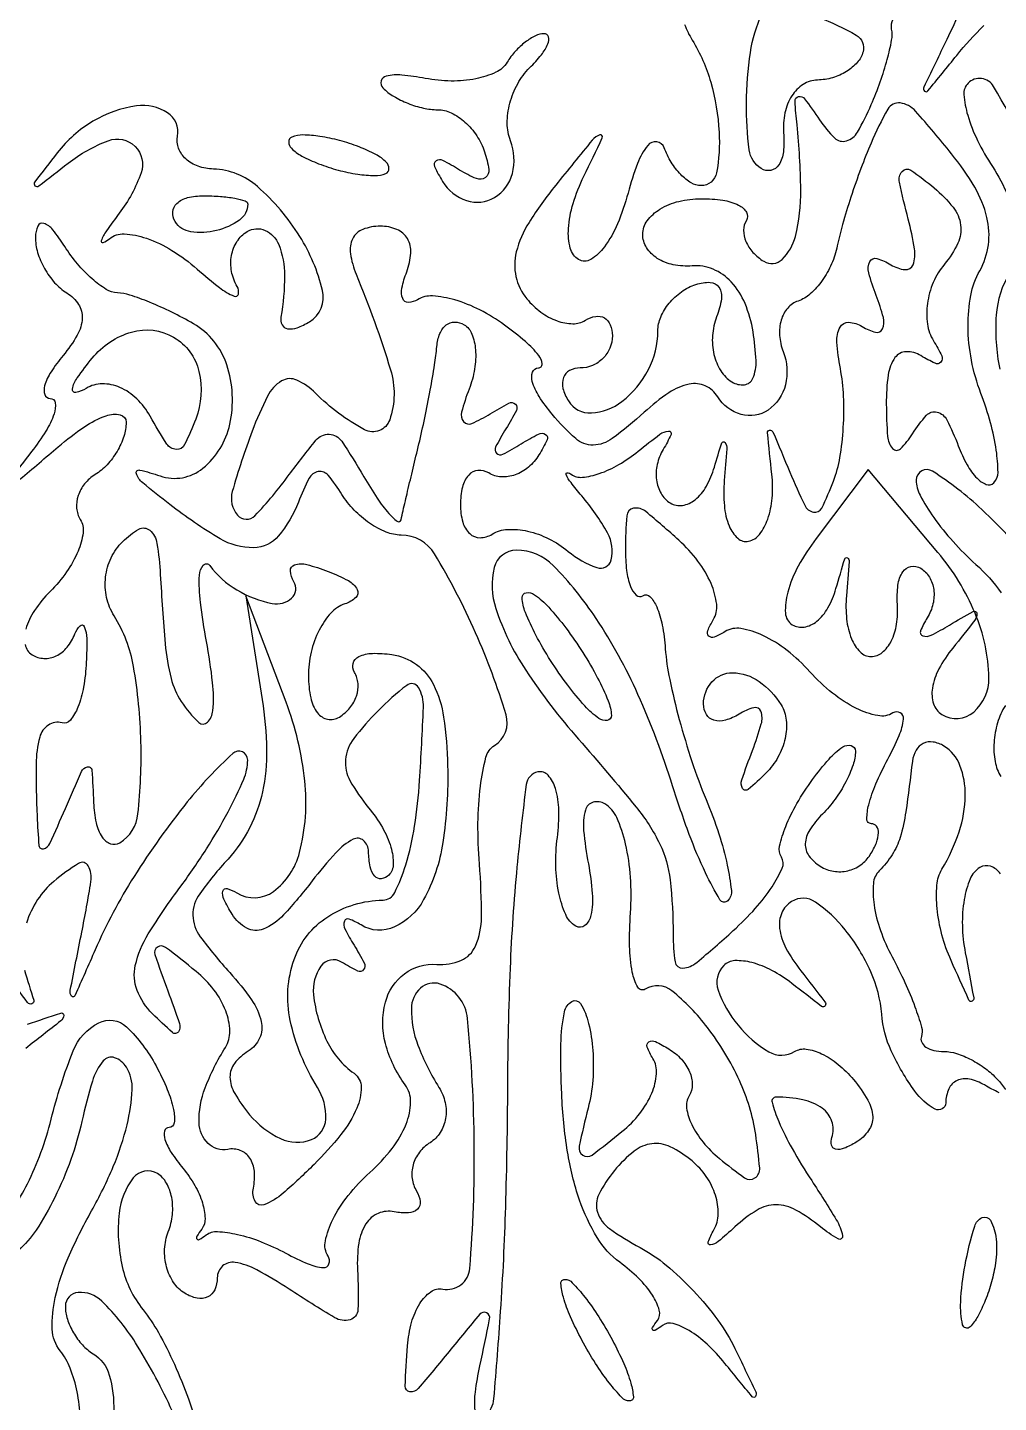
# Model space of a CAD drawing. Extents: x 153 to 7594, y 148 to 3762.
# Drawn here: x 3127.75 to 3159.71, y 2225.95 to 2271.21 of the extents above; entities that cross this region are included whole.
import ezdxf

# ---------------------------------------------------------------- set-up
doc = ezdxf.new("R2010")
doc.units = 0

msp = doc.modelspace()

# ---------------------------------------------------------------- linework, layer by layer
for points in [[(3158.838126, 2272.665148, -0.013186), (3157.944834, 2270.684259, 0.001227), (3157.254576, 2269.246385, 0.315332), (3157.276547, 2269.115096, 0.446573), (3157.384537, 2269.120061, 0.001446), (3158.333472, 2270.288833, -0.029514), (3159.226811, 2271.270987, -0.324817)], [(3149.378344, 2271.305845, 0.050297), (3149.62833, 2270.792358, -0.070104), (3150.237526, 2269.404389, -0.053455), (3150.513389, 2267.765975, -0.062435), (3150.426273, 2266.421562, -0.359762), (3149.916214, 2266, -0.1389), (3149.595617, 2266.090814, -0.062521), (3149.25171, 2266.367188, -0.054958), (3148.93819, 2266.771852, -0.049217), (3148.706627, 2267.25, 0.277376), (3148.463266, 2267.445592, 0.264345), (3148.167295, 2267.32703, 0.078356), (3147.828744, 2266.730941, 0.025017), (3147.51662, 2265.756911, -0.034043), (3147.172192, 2264.745235, -0.060726), (3146.737872, 2263.982276, -0.093986), (3146.288636, 2263.568309, -0.285043), (3145.890622, 2263.567599, -0.194724), (3145.615641, 2263.942701, -0.077963), (3145.555853, 2264.588331, -0.059467), (3145.707174, 2265.410265, -0.038437), (3146.064411, 2266.310688, 0.004389), (3146.669774, 2267.577592, 0.653032), (3146.589118, 2267.669548, 0.145912), (3146.339246, 2267.500058, 0.001903), (3145.137529, 2266.01762, 0.028339), (3144.25915, 2264.789123, 0.078735), (3143.840337, 2263.817329, 0.117648), (3143.827704, 2263.005048, 0.119072), (3144.183721, 2262.27863, 0.060359), (3144.648587, 2261.839004, 0.071367), (3145.18073, 2261.552127, 0.08355), (3145.695857, 2261.455604, 0.144006), (3146.113307, 2261.570027, -0.096707), (3146.451507, 2261.69762, -0.174428), (3146.739534, 2261.645971, -0.171182), (3146.932242, 2261.421269, -0.09272), (3147, 2261.059017, -0.099038), (3146.919152, 2260.654856, -0.097945), (3146.688914, 2260.311086, -0.097945), (3146.345144, 2260.080848, -0.099038), (3145.940983, 2260, 0.12218), (3145.591787, 2259.913377, 0.187757), (3145.390418, 2259.680655, 0.150912), (3145.375437, 2259.328698, 0.074274), (3145.553851, 2258.912868, 0.274702), (3146.3115, 2258.517422, 0.153313), (3147.317919, 2258.895543, 0.107373), (3148.189071, 2259.944157, 0.1204), (3148.5, 2261.216667, -0.101109), (3148.593581, 2261.674708, -0.070386), (3148.867387, 2262.127775, -0.067113), (3149.272622, 2262.507283, -0.07435), (3149.75068, 2262.750227, -0.090495), (3150.224305, 2262.817576, -0.245328), (3150.50977, 2262.653978, -0.18302), (3150.589655, 2262.273989, -0.052946), (3150.432507, 2261.684711, 0.073996), (3150.295562, 2261.068504, 0.075408), (3150.345416, 2260.443287, 0.081838), (3150.568741, 2259.90522, 0.115636), (3150.934843, 2259.540269, 0.170061), (3151.345405, 2259.449892, 0.268935), (3151.625419, 2259.660848, 0.111624), (3151.729298, 2260.240349, 0.028951), (3151.63138, 2261.189119, 0.05809), (3151.366469, 2262.121678, 0.088258), (3150.913721, 2262.829761, 0.10631), (3150.315914, 2263.251172, 0.122429), (3149.628363, 2263.361111, -0.070741), (3149.006019, 2263.396098, -0.092537), (3148.478332, 2263.608061, -0.11024), (3148.126793, 2263.96009, -0.142224), (3148, 2264.396825, -0.160958), (3148.148064, 2264.844856, -0.096531), (3148.565933, 2265.226389, -0.078043), (3149.189776, 2265.484091, -0.059061), (3149.926581, 2265.571429, -0.035839), (3150.634658, 2265.52061, -0.076815), (3151.157129, 2265.360923, -0.14786), (3151.412966, 2265.125652, -0.278706), (3151.410269, 2264.854813, 0.140509), (3151.319718, 2264.533122, 0.099897), (3151.396018, 2264.164194, 0.085072), (3151.62842, 2263.803843, 0.068778), (3151.983688, 2263.510081, 0.342317), (3152.587759, 2263.574387, 0.142529), (3153.023041, 2264.331175, 0.062071), (3153.200155, 2265.866841, 0.024312), (3153.076785, 2268, -0.013025), (3153.01366, 2268.784084, -0.366415), (3153.128307, 2268.935473, -0.296695), (3153.326812, 2268.861513, -0.010606), (3153.819139, 2268.166154, 0.049075), (3154.313612, 2267.57062, 0.272929), (3154.700511, 2267.473105, 0.194556), (3155.06986, 2267.765898, 0.026455), (3155.519595, 2268.666154, 0.017181), (3155.81574, 2269.416208, 0.019553), (3156.045884, 2270.153446, 0.019119), (3156.191541, 2270.789117, 0.094904), (3156.190729, 2271.154088, -0.166205), (3156.236753, 2271.485636, -0.038582)], [(3161.475272, 2265.716774, 0.015036), (3159.546124, 2269.264031, 0.491725), (3158.706012, 2269.372679, 0.220114), (3158.568045, 2268.997143, 0.050883), (3158.693774, 2268.317465, 0.043306), (3159.015364, 2267.491151, 0.030592), (3159.509593, 2266.625704, -0.045791), (3160.021467, 2265.66261, -0.058878)], [(3127.280413, 2232.324673, 0.029429), (3127.754148, 2233.148455, 0.028342), (3128.194713, 2234.172228, 0.025958), (3128.531495, 2235.269465, -0.033104), (3129.257255, 2237.518966, -0.182368), (3130.100485, 2238.444235, -0.31932), (3131.014614, 2238.308706, -0.078672), (3131.98501, 2237.028008, -0.023931), (3132.354783, 2236.249733, -0.046992), (3132.558366, 2235.595727, -0.077359), (3132.582052, 2235.153028, -0.384944), (3132.412739, 2235, 0.346558), (3132.262848, 2234.881928, 0.141947), (3132.275459, 2234.605785, 0.063781), (3132.486894, 2234.173646, 0.027583), (3132.868879, 2233.657991, -0.043138), (3133.258822, 2233.09589, -0.054694), (3133.511152, 2232.516912, -0.065295), (3133.599374, 2232.006991, -0.172248), (3133.491324, 2231.657991, 0.018295), (3133.32713, 2231.420444, 0.30821), (3133.329825, 2231.329825, 0.391156), (3133.407388, 2231.314311, 0.021557), (3133.631483, 2231.464816, -0.175659), (3134.004946, 2231.574945, -0.041016), (3134.661794, 2231.480371, -0.037422), (3135.444289, 2231.238493, -0.029206), (3136.25216, 2230.865048, 0.022002), (3136.99379, 2230.509175, 0.08339), (3137.492017, 2230.388829, 0.339166), (3137.672818, 2230.508157, 0.225463), (3137.644258, 2230.766585, -0.191735), (3137.556311, 2231.264866, -0.064961), (3137.802095, 2231.973381, -0.053291), (3138.308801, 2232.763681, -0.039675), (3139.02005, 2233.518145, 0.044074), (3139.751917, 2234.308266, 0.068878), (3140.213052, 2235.110841, 0.089956), (3140.363274, 2235.834998, 0.16634), (3140.185116, 2236.401792, -0.094477), (3139.533283, 2237.765737, -0.128992), (3139.532127, 2239.121872, -0.169522), (3140.163717, 2240.061982, -0.182238), (3141.222485, 2240.369717, 0.119281), (3142.018643, 2240.498022, 0.195286), (3142.49614, 2240.973176, 0.100192), (3142.692566, 2241.930259, 0.020327), (3142.626493, 2243.670791, -0.021623), (3142.578796, 2245.019387, -0.029485), (3142.660024, 2246.232863, -0.029617), (3142.839015, 2247.189282, -0.195692), (3143.120117, 2247.574236, 0.340155), (3143.502428, 2248.58543, 0.030791), (3142.498839, 2251.285632, 0.031112), (3141.151061, 2253.876891, 0.263072), (3140.048729, 2254.5, -0.098131), (3139.559052, 2254.597039, -0.052448), (3139.014388, 2254.891817, -0.049362), (3138.501217, 2255.323629, -0.054821), (3138.102689, 2255.833846, 0.034367), (3137.648282, 2256.467292, 0.269406), (3137.321364, 2256.587922, 0.234778), (3137.021359, 2256.367329, 0.027297), (3136.670548, 2255.583846, -0.083254), (3136.016616, 2254.474214, -0.216516), (3135.199084, 2254.083638, -0.140109), (3134.092966, 2254.376899, -0.03029), (3132.44113, 2255.502454, -0.007847), (3131.545382, 2256.218527, -0.138702), (3131.336579, 2256.520436, -0.588895), (3131.444741, 2256.64009, -0.025985), (3132.118578, 2256.445896, 0.260756), (3133.526147, 2256.698551, 0.16837), (3134.413002, 2258.146907, 0.134092), (3134.313752, 2260.099856, 0.184071), (3133.216294, 2261.452998, 0.01686), (3132.501512, 2261.835701, 0.017641), (3131.773135, 2262.16323, 0.017593), (3131.126396, 2262.400862, 0.071056), (3130.713525, 2262.473888, -0.131897), (3130.346373, 2262.585641, -0.040965), (3129.87954, 2262.932954, -0.037746), (3129.399702, 2263.424035, -0.033674), (3128.978838, 2264, 0.027336), (3128.586893, 2264.550902, 0.147917), (3128.288193, 2264.757037, 0.383067), (3128.094309, 2264.670151, 0.101596), (3128.015313, 2264.309017, 0.077268), (3128.086986, 2263.805419, 0.054125), (3128.312512, 2263.277522, 0.053754), (3128.648556, 2262.806111, 0.072758), (3129.048558, 2262.469989, -0.110253), (3129.435208, 2262.092663, -0.160707), (3129.556329, 2261.63606, -0.115588), (3129.391203, 2261.081807, -0.043282), (3128.926114, 2260.410972, 0.029788), (3128.52816, 2259.868783, 0.070194), (3128.317904, 2259.414473, 0.157961), (3128.323696, 2259.125522, 0.319617), (3128.5, 2259, -0.378906), (3128.667221, 2258.852035, -0.114901), (3128.627985, 2258.485938, -0.055648), (3128.357925, 2257.922197, -0.025258), (3127.889678, 2257.25, 0.00556), (3127.174974, 2256.305586, 0.677662)], [(3160.080112, 2263.129624, 0.121418), (3159.632232, 2261.740622, 0.067864), (3159.748695, 2259.958302, 0.096385)], [(3127.506086, 2256.338881, 0.00228), (3128.767233, 2257.404988, -0.026975), (3129.625231, 2258.060509, -0.062794), (3130.344125, 2258.428444, -0.14167), (3130.802923, 2258.458841, -0.352468), (3131, 2258.214005, -0.079965), (3130.925035, 2257.748266, -0.053417), (3130.701458, 2257.255466, -0.052526), (3130.372481, 2256.811396, -0.068774), (3129.983688, 2256.489919, 0.082274), (3129.635275, 2256.185719, 0.092343), (3129.420284, 2255.796542, 0.100644), (3129.370587, 2255.384129, 0.118776), (3129.492879, 2255.011521, -0.174136), (3129.585084, 2254.576277, -0.06523), (3129.418438, 2253.965432, -0.054527), (3129.04322, 2253.287574, -0.042751), (3128.50152, 2252.644378, 0.047898), (3127.988049, 2252.021831, 0.079261), (3127.701151, 2251.40566, 0.115225)], [(3160.99095, 2253.370336, 0.034911), (3159.158402, 2255.339943, 0.045927), (3157.53219, 2256.601658, 0.592267), (3157, 2256.309975, 0.124003), (3157.126102, 2255.809332, 0.030475), (3157.576442, 2255.082053, 0.029334), (3158.21123, 2254.287377, 0.025648), (3158.962355, 2253.534068, -0.05262), (3159.800721, 2252.597428, -0.023708)], [(3127.676542, 2250.894801, 0.212075), (3127.906919, 2250.557527, 0.12942), (3128.296015, 2250.438798, 0.123851), (3128.700291, 2250.523991, 0.107777), (3129.058331, 2250.806987, 0.080123), (3129.31267, 2251.243769, -0.098005), (3129.484596, 2251.516307, -0.544839), (3129.623094, 2251.490371, -0.093646), (3129.703675, 2251.095259, -0.015715), (3129.690488, 2250.319197, -0.03057), (3129.599989, 2249.496324, -0.052302), (3129.412463, 2248.832116, -0.07475), (3129.165302, 2248.409216, -0.295173), (3128.892408, 2248.319197, 0.213413), (3128.440367, 2248.24388, 0.182864), (3128.156526, 2247.84918, 0.064712), (3128.03864, 2246.96452, 0.010844), (3128.070285, 2245.25, 0.011173), (3128.131074, 2244.278423, 0.467319), (3128.282091, 2244.172505, 0.223503), (3128.489401, 2244.347994, 0.005675), (3129, 2245.5, -0.004561), (3129.535655, 2246.715843, -0.240506), (3129.729011, 2246.870499, -0.453283), (3129.870739, 2246.763078, -0.008061), (3129.929715, 2245.690983, 0.043699), (3130.013298, 2245.032066, 0.091513), (3130.211901, 2244.557087, 0.162525), (3130.486287, 2244.3397, 0.229231), (3130.79165, 2244.371233, 0.231562), (3131.3899, 2245.320977, 0.032957), (3131.4874, 2247.690297, 0.036864), (3131.242334, 2250.171339, 0.096475), (3130.606742, 2251.837132, -0.085242), (3130.358377, 2252.446909, -0.082855), (3130.324231, 2253.110863, -0.082882), (3130.507486, 2253.749752, -0.085376), (3130.887132, 2254.287132, -0.067174), (3131.418933, 2254.692461, -0.31971), (3131.778081, 2254.655781, -0.175288), (3132.015621, 2254.224141, -0.024825), (3132.125, 2253.2, 0.006676), (3132.285132, 2250.919703, 0.042912), (3132.479661, 2249.781224, 0.080286), (3132.812498, 2249.026262, 0.061288), (3133.39364, 2248.333333, 0.406174), (3133.678046, 2248.339348, 0.172692), (3133.855098, 2248.719359, 0.051912), (3133.846071, 2249.646698, 0.017005), (3133.645038, 2251, -0.014403), (3133.447847, 2252.281513, -0.041622), (3133.411356, 2253.178125, -0.167819), (3133.540771, 2253.506847, -0.480403), (3133.751397, 2253.5, 0.097225), (3134.645427, 2252.692888, 0.087561), (3135.811325, 2252.246263, 0.237094), (3136.447281, 2252.425311, 0.360599), (3136.522392, 2252.963769, -0.118495), (3136.404664, 2253.321797, -0.353203), (3136.539952, 2253.520715, -0.138066), (3136.949333, 2253.528942, -0.028033), (3137.647501, 2253.305025, -0.031333), (3138.315021, 2252.999652, -0.152051), (3138.603633, 2252.706331, -0.335819), (3138.558352, 2252.446372, -0.107567), (3138.199438, 2252.233146, 0.128421), (3137.740471, 2251.934282, 0.067749), (3137.352335, 2251.370421, 0.060372), (3137.089269, 2250.642933, 0.056656), (3137, 2249.85765, 0.051062), (3137.072958, 2249.145106, 0.110978), (3137.298542, 2248.646832, 0.185897), (3137.631782, 2248.439285, 0.187917), (3138.016312, 2248.510081, 0.081549), (3138.365093, 2248.813718, 0.09202), (3138.581016, 2249.201353, 0.100687), (3138.632129, 2249.611434, 0.119788), (3138.511549, 2249.981314, -0.209432), (3138.469773, 2250.276315, -0.217297), (3138.659001, 2250.500903, -0.106101), (3139.107379, 2250.606496, -0.041523), (3139.745237, 2250.566179, -0.11971), (3140.551681, 2250.239945, -0.121451), (3141.113495, 2249.581514, -0.081214), (3141.449041, 2248.506671, -0.02919), (3141.581015, 2246.903963, -0.043289), (3141.422551, 2244.38109, -0.087432), (3140.791154, 2242.498976, -0.160861), (3139.833331, 2241.600006, -0.252228), (3138.732185, 2241.665519, 0.046203), (3138.339431, 2241.860713, 0.423977), (3138.183934, 2241.788812, 0.203705), (3138.200855, 2241.53372, 0.02136), (3138.5, 2241, -0.018896), (3138.83046, 2240.417157, -0.286943), (3138.812509, 2240.195676, -0.362152), (3138.62172, 2240.149767, -0.023702), (3138.087627, 2240.445844, 0.394654), (3137.410637, 2240.309876, 0.185309), (3137.165711, 2239.367791, 0.084953), (3137.606585, 2237.843831, 0.125044), (3138.5, 2236.782921, -0.240549), (3138.736013, 2236.325762, -0.104662), (3138.593533, 2235.637477, -0.064688), (3138.068606, 2234.765496, -0.030251), (3137.186508, 2233.782921, -0.015401), (3136.169357, 2232.839238, -0.086219), (3135.536524, 2232.455467, -0.383193), (3135.246627, 2232.56417, -0.173256), (3135.186508, 2233, 0.073096), (3135.220031, 2233.557159, 0.124754), (3135.068053, 2233.995047, 0.157322), (3134.757736, 2234.244158, 0.13873), (3134.343035, 2234.281012, -0.246032), (3133.695029, 2234.478213, -0.194986), (3133.400512, 2235.160008, -0.098135), (3133.600384, 2236.303649, -0.047589), (3134.26711, 2237.636693, 0.148811), (3134.411979, 2238.173867, 0.084316), (3134.276771, 2238.839954, 0.07119), (3133.889801, 2239.530723, 0.058868), (3133.301759, 2240.136693, 0.007925), (3132.295165, 2240.929204, 0.323519), (3132.031897, 2240.935874, 0.335464), (3131.949806, 2240.690629, 0.008225), (3132.372015, 2239.5, -0.007662), (3132.754674, 2238.424743, -0.233034), (3132.718296, 2238.149315, -0.454799), (3132.525237, 2238.124486, -0.013982), (3131.866111, 2238.743134, -0.105842), (3131.362735, 2239.514468, -0.147858), (3131.302453, 2240.330726, -0.085063), (3131.729636, 2241.371183, -0.019336), (3132.806866, 2242.952642, 0.017303), (3133.646457, 2244.174522, 0.020115), (3134.355767, 2245.392902, 0.019555), (3134.868553, 2246.46022, 0.102551), (3135, 2247.094366, 0.651999), (3134.511835, 2247.309585, 0.038432), (3133.014147, 2245.713648, 0.028286), (3131.262208, 2243.261028, 0.037856), (3129.980604, 2240.846852, -0.00182), (3129.313697, 2239.33727, -0.569353), (3129.206282, 2239.324754, -0.214391), (3129.161875, 2239.515058, -0.001142), (3129.539882, 2241.424632, 0.008798), (3129.844121, 2243.095469, 0.167335), (3129.756106, 2243.611057, 0.433056), (3129.436648, 2243.693573, 0.032048), (3128.622323, 2243.101519, 0.076107), (3128.087501, 2242.499249, 0.063693), (3127.717642, 2241.727713, 0.065451)], [(3159.933726, 2248.892767, 0.065858), (3159.675947, 2248.318688, 0.057163), (3159.560153, 2247.668791, 0.05993), (3159.596148, 2247.044507, 0.095794), (3159.787863, 2246.547746, -0.026194)], [(3159.770546, 2243.348694, 0.158746), (3159.447292, 2243.596168, 0.226798), (3159.09388, 2243.558021, 0.15749), (3158.776043, 2243.184333, 0.055891), (3158.57926, 2242.501867, 0.048656), (3158.518036, 2241.650943, 0.040539), (3158.614405, 2240.749004, -0.001277), (3158.891109, 2239.269782, -0.327195), (3158.836627, 2239.157013, -0.432352), (3158.736207, 2239.19117, -0.001459), (3158.145657, 2240.5, -0.039614), (3157.847165, 2241.339153, -0.040858), (3157.68858, 2242.20625, -0.044285), (3157.680337, 2242.975911, -0.115566), (3157.847012, 2243.5, 0.054726), (3158.411208, 2244.734494, 0.07604), (3158.613653, 2245.931426, 0.095876), (3158.438823, 2246.917906, 0.164112), (3157.910933, 2247.555046, 0.098675), (3157.553915, 2247.688151, 0.152852), (3157.230868, 2247.64157, 0.153484), (3156.992939, 2247.419403, 0.099719), (3156.875, 2247.059017, -0.006203), (3156.657598, 2245.394785, -0.037794), (3156.470149, 2244.548002, -0.068727), (3156.209018, 2243.979586, -0.054433), (3155.785184, 2243.45185, 0.178199), (3155.589864, 2243.028986, 0.056766), (3155.613397, 2242.324697, 0.048424), (3155.822827, 2241.481982, 0.037778), (3156.204163, 2240.618517, -0.014844), (3156.626042, 2239.770658, -0.019753), (3156.955269, 2238.975439, -0.017386), (3157.175492, 2238.306989, -0.153538), (3157.16898, 2238, 0.192261), (3157.179237, 2237.810159, 0.137737), (3157.318909, 2237.646875, 0.093805), (3157.578032, 2237.536596, 0.053878), (3157.916667, 2237.5, -0.079071), (3158.328073, 2237.43453, -0.041033), (3158.808854, 2237.232592, -0.039484), (3159.280148, 2236.938037, -0.048038), (3159.666667, 2236.589675, -0.025923), (3159.942162, 2236.255494, -0.476478)], [(3159.728576, 2236.142093, -0.015014), (3159.25, 2236.398692, 0.077344), (3158.751534, 2236.590773, 0.162665), (3158.343869, 2236.54613, 0.181708), (3158.074296, 2236.273479, 0.099577), (3157.969591, 2235.809017, -0.559792), (3157.622025, 2235.606812, -0.113527), (3156.950421, 2236.195659, -0.048557), (3156.178293, 2237.520025, -0.088268), (3155.863548, 2238.728824, 0.086225), (3155.505331, 2240.127827, 0.062855), (3154.667067, 2241.500501, 0.073353), (3153.682, 2242.419241, 0.297788), (3152.901268, 2242.438981, 0.153561), (3152.57648, 2242.063002, 0.135509), (3152.504817, 2241.548372, 0.09177), (3152.713903, 2240.904616, 0.041644), (3153.201442, 2240.160972, -0.00194), (3153.997805, 2239.134167, -0.327518), (3154.000833, 2239.001192, -0.426907), (3153.888463, 2238.983796, -0.002217), (3152.907991, 2239.741324, 0.042875), (3152.250865, 2240.168624, 0.058221), (3151.592898, 2240.427273, 0.072489), (3151.031694, 2240.491251, 0.190812), (3150.666667, 2240.333333, 0.289385), (3150.483087, 2239.520096, 0.08711), (3151.136673, 2238.365615, 0.086009), (3152.150549, 2237.493674, 0.280059), (3153, 2237.5, -0.176007), (3153.381778, 2237.579431, -0.075464), (3153.887502, 2237.426334, -0.061442), (3154.433548, 2237.078387, -0.047037), (3154.935251, 2236.578017, -0.041956), (3155.408652, 2235.899039, -0.121116), (3155.568184, 2235.352364, -0.166414), (3155.434894, 2234.900633, -0.100459), (3155.023782, 2234.514698, -0.042371), (3154.628715, 2234.314572, -0.146818), (3154.346455, 2234.288349, -0.296393), (3154.212115, 2234.419976, -0.136096), (3154.225223, 2234.67567, 0.162661), (3154.22483, 2235.202186, 0.157216), (3153.908567, 2235.631315, 0.105667), (3153.273918, 2235.909602, 0.050716), (3152.38499, 2236, 0.492631), (3152.255838, 2235.831974, 0.0359), (3152.476351, 2235.192187, 0.028508), (3152.91645, 2234.305432, 0.014811), (3153.559636, 2233.25, -0.007022), (3154.370634, 2231.964682, -0.090244), (3154.574728, 2231.43666, -0.639796), (3154.426948, 2231.330869, -0.042218), (3153.850852, 2231.726206, 0.043298), (3153.036478, 2232.282478, 0.128889), (3152.3882, 2232.452413, 0.136594), (3151.763075, 2232.27839, 0.051161), (3151.029502, 2231.726206, -0.011895), (3150.484908, 2231.244992, -0.143568), (3150.231722, 2231.133528, -0.56653), (3150.153857, 2231.231926, -0.037131), (3150.342285, 2231.636693, 0.123591), (3150.482622, 2232.155906, 0.081785), (3150.392828, 2232.770139, 0.073611), (3150.092439, 2233.383628, 0.069057), (3149.621668, 2233.899024, 0.058289), (3148.90625, 2234.363947, 0.146873), (3148.299904, 2234.466889, 0.139256), (3147.716079, 2234.219899, 0.050322), (3147.068112, 2233.58207, 0.057083), (3146.556544, 2232.799002, 0.199108), (3146.514247, 2232.208989, 0.157742), (3146.909234, 2231.672249, 0.033032), (3147.912515, 2231.046821, -0.050845), (3148.772978, 2230.466946, -0.03047), (3149.671117, 2229.620926, -0.03028), (3150.470571, 2228.659763, -0.045641), (3151.032248, 2227.727082, -0.001412), (3151.717192, 2226.301893, -0.263272), (3151.706239, 2226.144944, -0.504446), (3151.599773, 2226.139418, -0.001938), (3150.706289, 2227.234456, 0.034495), (3150.121023, 2227.863365, 0.051526), (3149.523416, 2228.317107, 0.065862), (3149.000625, 2228.547387, 0.234947), (3148.651123, 2228.484456, -0.019239), (3148.417474, 2228.324197, -0.3504), (3148.333576, 2228.333576, -0.3504), (3148.324197, 2228.417474, -0.019239), (3148.484456, 2228.651123, 0.235877), (3148.545208, 2228.991971, 0.072214), (3148.320148, 2229.481309, 0.054932), (3147.869768, 2230.032579, 0.036181), (3147.244807, 2230.562943, -0.099108), (3146.500956, 2231.37457, -0.053069), (3145.921693, 2232.61063, -0.04397), (3145.524451, 2234.204043, -0.028214), (3145.334003, 2236.101666, -0.014237), (3145.309145, 2237.743285, -0.047793), (3145.425822, 2238.811022, -0.207201), (3145.662754, 2239.14788, -0.412933), (3145.951084, 2239.079148, -0.081133), (3146.220178, 2238.427587, -0.039108), (3146.356943, 2237.532219, -0.037443), (3146.355521, 2236.553906, -0.043956), (3146.204017, 2235.639302, 0.010577), (3145.909017, 2234.384258, 0.301422), (3146.025453, 2234.089161, 0.323184), (3146.332212, 2234.093983, 0.011494), (3147.315575, 2234.863307, 0.053797), (3147.90368, 2235.462044, 0.067136), (3148.30062, 2236.131995, 0.080905), (3148.455737, 2236.767642, 0.159192), (3148.334481, 2237.267815, -0.043329), (3148.143395, 2237.646832, -0.367601), (3148.199646, 2237.814235, -0.249931), (3148.41742, 2237.825627, -0.029011), (3148.861803, 2237.58541, -0.068083), (3149.271489, 2237.247605, -0.084621), (3149.540263, 2236.834194, -0.099751), (3149.629765, 2236.411766, -0.141819), (3149.527322, 2236.044209, 0.178114), (3149.444808, 2235.639322, 0.074799), (3149.612019, 2235.100315, 0.060797), (3149.987323, 2234.516809, 0.046297), (3150.525222, 2233.979067, 0.019728), (3151.35373, 2233.344942, 0.308919), (3151.692335, 2233.340004, 0.274197), (3151.848544, 2233.662638, 0.016778), (3151.7176, 2234.76823, 0.070626), (3151.182253, 2236.546233, 0.054098), (3150.13467, 2238.287665, 0.060811), (3148.959242, 2239.497123, 0.31806), (3148.083729, 2239.551747, -0.428943), (3147.836556, 2239.616664, -0.078282), (3147.656442, 2240.114254, -0.043922), (3147.568116, 2240.966528, -0.021153), (3147.597591, 2242.065201, 0.034201), (3147.598465, 2243.237881, 0.040775), (3147.434198, 2244.33117, 0.045243), (3147.14435, 2245.202711, 0.152602), (3146.755567, 2245.651068, 0.212544), (3146.366797, 2245.703762, 0.259884), (3146.113035, 2245.446289, 0.09156), (3146.054139, 2244.771109, 0.023325), (3146.210555, 2243.678887, -0.027777), (3146.341151, 2242.705304, -0.069313), (3146.297773, 2241.990358, -0.168038), (3146.096669, 2241.648674, -0.325693), (3145.796494, 2241.625774, -0.153138), (3145.466467, 2242.007178, -0.051334), (3145.241346, 2242.717752, -0.045384), (3145.140161, 2243.6052, -0.038299), (3145.190951, 2244.549392, 0.037138), (3145.240866, 2245.43884, 0.068027), (3145.129662, 2246.1551, 0.109576), (3144.885574, 2246.593369, 0.270149), (3144.548325, 2246.70388, 0.31822), (3144.166793, 2246.289024, 0.007819), (3143.862009, 2243.573426, 0.014084), (3143.635479, 2240.245394, 0.008761), (3143.548325, 2236.333314, -0.006232), (3143.480386, 2232.387849, -0.009389), (3143.313785, 2228.952688, -0.0048), (3143.092107, 2226.073379, -0.176544), (3142.817753, 2225.484401, -0.367348)], [(3127.653773, 2240.176887, -0.00404), (3127.961097, 2239.185838, -0.407875), (3127.899789, 2239.068633, -0.322427), (3127.755907, 2239.114643, -0.003475), (3127.109645, 2240, 0.013258)], [(3142.484691, 2225.692571, -0.059267), (3142.492672, 2226.291836, -0.020166), (3142.641973, 2227.151086, 0.004111), (3142.962008, 2228.696936, 0.343733), (3142.859905, 2228.899827, 0.34074), (3142.636979, 2228.851284, 0.004078), (3141.627456, 2227.631675, -0.004749), (3140.609134, 2226.404792, -0.255358), (3140.335626, 2226.299181, -0.38891), (3140.181277, 2226.483385, -0.007702), (3140.260828, 2227.812477, -0.047858), (3140.393855, 2228.583611, -0.072505), (3140.665519, 2229.206563, -0.098638), (3141.026038, 2229.591524, -0.202518), (3141.421745, 2229.680803, 0.442681), (3142.309148, 2230.36353, 0.022664), (3142.456229, 2234.424574, 0.021922), (3142.235626, 2238.586554, 0.296231), (3141.330176, 2239.722921, 0.272481), (3140.685862, 2239.585576, 0.207459), (3140.385745, 2238.912835, 0.094563), (3140.603072, 2237.705265, 0.048049), (3141.294432, 2236.319098, -0.085962), (3141.49803, 2235.819785, -0.094312), (3141.512447, 2235.297616, -0.100876), (3141.337184, 2234.834152, -0.114145), (3141, 2234.5, 0.091405), (3140.650701, 2234.183689, 0.09582), (3140.44421, 2233.768543, 0.099519), (3140.41178, 2233.319637, 0.107235), (3140.558018, 2232.906125, -0.1082), (3140.678238, 2232.564108, -0.240785), (3140.586137, 2232.311893, -0.177582), (3140.290277, 2232.18799, -0.062501), (3139.82433, 2232.225223, 0.152673), (3139.296727, 2232.173126, 0.152287), (3138.892122, 2231.829778, 0.104935), (3138.655733, 2231.193587, 0.049774), (3138.614284, 2230.315871, -0.020605), (3138.628823, 2229.003041, -0.327399), (3138.370094, 2228.671684, -0.207006), (3137.863224, 2228.739591, -0.009654), (3136.364284, 2229.680881, 0.021177), (3135.299704, 2230.315687, 0.084701), (3134.583333, 2230.558141, 0.22091), (3134.176835, 2230.442354, 0.217974), (3134, 2230.055993, -0.10362), (3133.917016, 2229.659865, -0.179235), (3133.686224, 2229.420761, -0.165528), (3133.339763, 2229.378878, -0.086665), (3132.931826, 2229.542134, -0.107533), (3132.563559, 2229.897674, -0.081854), (3132.3315, 2230.409882, -0.077466), (3132.268163, 2230.997209, -0.079972), (3132.388152, 2231.569126, 0.065984), (3132.522775, 2232.132321, 0.071897), (3132.499891, 2232.694324, 0.080885), (3132.328871, 2233.169222, 0.128231), (3132.032008, 2233.480218, 0.382519), (3131.235857, 2233.337712, 0.14031), (3130.769886, 2232.185105, 0.082041), (3130.872943, 2230.420266, 0.114209), (3131.558094, 2229, -0.042535), (3132.063806, 2228.247785, -0.020316), (3132.587961, 2227.20625, -0.019973), (3133.050507, 2226.067008, -0.026801), (3133.371413, 2225, -0.008775)], [(3127.75, 2238.395465, -0.004312), (3128.847567, 2238.767115, -0.53194), (3128.945539, 2238.691098, -0.21162), (3128.84889, 2238.507212, -0.002266), (3127.696997, 2237.603455, 0.037311)], [(3129.492959, 2225.447913, 0.04006), (3129.388492, 2226.296755, 0.04136), (3129.160023, 2227.075991, 0.075665), (3128.832343, 2227.649735, -0.16004), (3128.57142, 2228.358869, -0.063847), (3128.668083, 2229.402729, -0.047857), (3129.096346, 2230.714797, -0.025159), (3129.860889, 2232.252325, 0.028356), (3130.576985, 2233.715808, 0.040131), (3131.030482, 2235.092844, 0.04671), (3131.198462, 2236.246658, 0.152361), (3131.008819, 2236.985731, 0.171892), (3130.620343, 2237.297803, 0.314724), (3130.246657, 2237.192969, 0.098651), (3129.889265, 2236.524218, 0.019485), (3129.544419, 2235.202238, -0.031992), (3129.18194, 2233.942463, -0.028683), (3128.650621, 2232.690927, -0.029817), (3128.041143, 2231.622593, -0.075145), (3127.446732, 2230.955791, 0.048898)], [(3132.518061, 2225.673451, 0.02983), (3131.376727, 2227.80716, 0.061359), (3130.19727, 2229.285581, 0.214124), (3129.422711, 2229.570925, 0.394172), (3129, 2229.118034, 0.078753), (3129.067234, 2228.693818, 0.053381), (3129.267587, 2228.246406, 0.052672), (3129.562446, 2227.844483, 0.069873), (3129.910933, 2227.555046, -0.18655), (3130.443431, 2226.852194, -0.078551), (3130.590939, 2225.656282, -0.073548)]]:
    msp.add_lwpolyline(points, format="xyb")
for points in [[(3155.25, 2270.404671, -0.114722), (3155.060961, 2270.057037, -0.072596), (3154.70625, 2269.758661, -0.066738), (3154.246535, 2269.552739, -0.067241), (3153.75, 2269.475877, 0.139532), (3153.284241, 2269.33355, 0.107341), (3152.907459, 2268.955025, 0.091159), (3152.678503, 2268.393905, 0.071462), (3152.637095, 2267.736639, -0.047383), (3152.627835, 2267.116542, -0.112926), (3152.477436, 2266.683854, -0.205196), (3152.219129, 2266.504624, -0.191126), (3151.901059, 2266.561149, -0.226903), (3151.505336, 2267.177214, -0.032399), (3151.412899, 2268.717359, -0.036485), (3151.54264, 2270.382344, -0.07024), (3151.92569, 2271.661516, -0.346776), (3152.446216, 2271.927232, -0.041489), (3153.775651, 2271.547054, -0.041346), (3155.02693, 2270.951679, -0.340753)], [(3143.537989, 2270.061467, -0.147598), (3143.163993, 2269.730698, -0.059155), (3142.507263, 2269.518236, -0.051667), (3141.695482, 2269.443771, -0.044651), (3140.843665, 2269.530107, 0.024455), (3140.076163, 2269.639325, 0.078166), (3139.561556, 2269.606573, 0.272977), (3139.38998, 2269.445916, 0.274252), (3139.448027, 2269.21864, 0.06246), (3139.802239, 2268.943371, 0.039121), (3140.273795, 2268.711101, 0.038802), (3140.782558, 2268.552655, 0.056145), (3141.25, 2268.5, -0.113807), (3141.698746, 2268.396519, -0.069768), (3142.15113, 2268.091924, -0.064196), (3142.538463, 2267.64191, -0.065271), (3142.796399, 2267.110804, -0.043687), (3142.934361, 2266.533126, -0.279583), (3142.822594, 2266.267388, -0.261254), (3142.525871, 2266.232713, -0.039727), (3141.975223, 2266.515313, 0.02044), (3141.421669, 2266.826913, 0.272447), (3141.197517, 2266.813412, 0.371084), (3141.147139, 2266.62995, 0.027731), (3141.41459, 2266.138197, 0.175074), (3142.203903, 2265.512105, 0.219698), (3143.122201, 2265.612201, 0.197783), (3143.70978, 2266.402748, 0.154987), (3143.646319, 2267.479296, -0.093449), (3143.542247, 2268.05105, -0.06289), (3143.629781, 2268.710718, -0.060653), (3143.885735, 2269.353977, -0.071507), (3144.278145, 2269.878145, 0.02703), (3144.665292, 2270.309577, 0.068194), (3144.882166, 2270.670455, 0.173049), (3144.896268, 2270.896704, 0.33426), (3144.759017, 2271, 0.114841), (3144.471748, 2270.933138, 0.049531), (3144.135934, 2270.724306, 0.045474), (3143.807355, 2270.42052, 0.045062)], [(3128.734124, 2267.083333, 0.002246), (3127.99075, 2266.120726, 0.382459), (3128.000134, 2265.999872, 0.369608), (3128.123639, 2265.993116, 0.002208), (3129.092009, 2266.741324, -0.076127), (3130.412504, 2267.48046, -0.291302), (3131.29294, 2267.294103, -0.292777), (3131.493707, 2266.419566, -0.076466), (3130.774292, 2265.092009, 0.010036), (3130.354314, 2264.514996, 0.060695), (3130.181117, 2264.188606, 0.645465), (3130.240547, 2264.1285, 0.087385), (3130.451816, 2264.252182, -0.193212), (3130.936103, 2264.413874, -0.068547), (3131.665864, 2264.268707, -0.05552), (3132.508886, 2263.867528, -0.040923), (3133.340743, 2263.252182, 0.014119), (3134.074608, 2262.645932, 0.06317), (3134.553233, 2262.361593, 0.471631), (3134.694215, 2262.433476, 0.188577), (3134.655582, 2262.680902, -0.08565), (3134.469762, 2263.179442, -0.091584), (3134.468078, 2263.699422, -0.097517), (3134.648676, 2264.15979, -0.112714), (3134.983688, 2264.489919, -0.24809), (3135.572417, 2264.529549, -0.196465), (3136.020109, 2264.06196, -0.094758), (3136.212919, 2263.041382, -0.042467), (3136.093644, 2261.67567, 0.161944), (3136.131881, 2261.421132, 0.238769), (3136.310782, 2261.29019, 0.13141), (3136.627688, 2261.321427, 0.048538), (3137.033922, 2261.520965, 0.323555), (3137.460169, 2262.553887, 0.081769), (3136.713953, 2264.330473, 0.071308), (3135.324731, 2265.969138, 0.17481), (3133.878028, 2266.545455, -0.075862), (3133.366151, 2266.640933, -0.101689), (3132.961914, 2266.882434, -0.119381), (3132.72825, 2267.229946, -0.135703), (3132.694444, 2267.628788, 0.304882), (3132.362809, 2268.398846, 0.179168), (3131.343737, 2268.624276, 0.100745), (3129.907507, 2268.119974, 0.092821)], [(3155.515045, 2267.404004, 0.012688), (3155.180592, 2266.566682, 0.009354), (3154.851439, 2265.624008, 0.009465), (3154.573649, 2264.72055, 0.020799), (3154.403415, 2264.018152, -0.054871), (3154.216667, 2263.426656, -0.050937), (3153.902178, 2262.873849, -0.054574), (3153.51448, 2262.438932, -0.103352), (3153.110633, 2262.203544, 0.136962), (3152.769767, 2261.973344, 0.105577), (3152.555998, 2261.576599, 0.09056), (3152.503671, 2261.0714, 0.072373), (3152.624351, 2260.536543, -0.150696), (3152.697615, 2259.449026, -0.185742), (3152.12841, 2258.615545, -0.223572), (3151.239569, 2258.468075, -0.187587), (3150.469821, 2259.048831, 0.148355), (3150.060077, 2259.410137, 0.160072), (3149.531851, 2259.468824, 0.097919), (3148.864515, 2259.185091, 0.034597), (3148.044105, 2258.539914, -0.023498), (3146.998117, 2257.679125, -0.156264), (3146.367619, 2257.46206, -0.189584), (3145.794769, 2257.673231, -0.037561), (3145.020938, 2258.474772, -0.030109), (3144.591334, 2259.06087, -0.071137), (3144.365935, 2259.551964, -0.160169), (3144.375111, 2259.864163, -0.31586), (3144.568685, 2260, 0.443772), (3144.689884, 2260.133948, 0.143331), (3144.576305, 2260.414577, 0.048798), (3144.139222, 2260.868208, 0.018774), (3143.452158, 2261.411324, 0.039512), (3142.64487, 2261.908935, 0.047319), (3141.815552, 2262.239058, 0.054066), (3141.084084, 2262.369325, 0.156712), (3140.59109, 2262.24728, -0.132858), (3140.287904, 2262.157001, -0.316804), (3140.102382, 2262.28078, -0.145811), (3140.07467, 2262.629745, -0.039038), (3140.23472, 2263.169288, 0.075266), (3140.368776, 2263.779769, 0.14955), (3140.256464, 2264.257313, 0.165431), (3139.908465, 2264.559478, 0.097084), (3139.361626, 2264.666667, 0.092804), (3138.79199, 2264.560019, 0.186422), (3138.45888, 2264.256611, 0.155155), (3138.381071, 2263.760458, 0.06026), (3138.570421, 2263.083333, -0.023959), (3139.699983, 2259.941562, -0.158068), (3139.673096, 2258.293362, -0.463544), (3138.842436, 2257.968478, -0.072653), (3137.230484, 2259.169516, 0.087454), (3136.618648, 2259.597991, 0.249191), (3136.115604, 2259.571828, 0.142001), (3135.654245, 2259.074885, 0.026257), (3135.147044, 2257.919516, 0.021923), (3134.494587, 2255.932862, 0.249984), (3134.665985, 2255.153388, 0.444521), (3135.237525, 2255.137469, 0.032685), (3136.367985, 2256.488571, -0.01484), (3137.248264, 2257.620343, -0.23144), (3137.683118, 2257.817254, -0.242184), (3138.093373, 2257.590516, -0.016188), (3138.827243, 2256.41557, 0.014587), (3139.261924, 2255.714652, 0.031657), (3139.643958, 2255.209574, 0.056895), (3139.921795, 2254.952675, 0.543943), (3140.046103, 2255, -0.004576), (3140.11356, 2255.301919, -0.000603), (3140.263229, 2255.940625, -0.0007), (3140.442694, 2256.697598, -0.000587), (3140.635113, 2257.5, 0.007428), (3140.827615, 2258.354117, 0.006196), (3141.007333, 2259.266766, 0.00626), (3141.150988, 2260.106058, 0.01691), (3141.225268, 2260.706011, -0.070845), (3141.325175, 2261.131131, -0.131734), (3141.533552, 2261.414396, -0.171183), (3141.814264, 2261.512283, -0.138378), (3142.122993, 2261.423986, -0.162851), (3142.37888, 2261.116682, -0.073776), (3142.496724, 2260.599905, -0.061518), (3142.467496, 2259.964422, -0.049432), (3142.286387, 2259.30393, 0.024456), (3142.037264, 2258.545848, 0.249461), (3142.107209, 2258.233561, 0.329908), (3142.377646, 2258.171896, 0.035122), (3142.98457, 2258.490464, -0.017836), (3143.596822, 2258.839316, -0.321105), (3143.808308, 2258.809691, -0.334081), (3143.84273, 2258.603439, -0.018525), (3143.5, 2258, 0.01854), (3143.158859, 2257.399319, 0.327184), (3143.190983, 2257.190983, 0.327184), (3143.399319, 2257.158859, 0.01854), (3144, 2257.5, -0.019337), (3144.570785, 2257.822959, -0.263295), (3144.800861, 2257.814058, -0.381877), (3144.854375, 2257.633179, -0.02792), (3144.58541, 2257.138197, -0.078004), (3144.238779, 2256.734317, -0.090333), (3143.800911, 2256.480308, -0.100781), (3143.341636, 2256.413429, -0.124968), (3142.930902, 2256.542705, 0.161617), (3142.578132, 2256.626463, 0.19093), (3142.273452, 2256.473734, 0.124827), (3142.067417, 2256.078402, 0.058083), (3142, 2255.5, 0.066579), (3142.07653, 2254.927816, 0.139547), (3142.306618, 2254.546764, 0.191028), (3142.647486, 2254.41347, 0.138074), (3143.043805, 2254.527073, -0.126816), (3143.550789, 2254.684618, -0.067771), (3144.208749, 2254.627673, -0.06058), (3144.909241, 2254.377768, -0.05732), (3145.543805, 2253.963645, 0.088377), (3146.489153, 2253.42685, 0.443776), (3146.962921, 2253.682725, 0.190421), (3146.841625, 2254.568628, 0.047498), (3145.991667, 2255.791667, -0.010565), (3145.640137, 2256.225372, -0.05264), (3145.475264, 2256.491403, -0.571981), (3145.513673, 2256.548831, -0.143318), (3145.649657, 2256.500343, 0.183488), (3146.01328, 2256.401944, 0.058376), (3146.570852, 2256.523869, 0.049313), (3147.213788, 2256.819082, 0.037855), (3147.849949, 2257.258676, -0.008948), (3148.566695, 2257.817758, -0.143855), (3148.851108, 2257.924422, -0.567755), (3148.931577, 2257.809558, -0.02966), (3148.675647, 2257.319098, 0.07863), (3148.476047, 2256.824134, 0.089608), (3148.451741, 2256.314317, 0.099305), (3148.603677, 2255.869375, 0.123168), (3148.908006, 2255.556855, 0.18035), (3149.306502, 2255.47744, 0.131455), (3149.722382, 2255.663942, 0.094288), (3150.094675, 2256.106124, 0.057473), (3150.359465, 2256.737757, -0.007554), (3150.602599, 2257.53147, -0.611231), (3150.703235, 2257.547831, -0.177344), (3150.764162, 2257.338827, -0.0041), (3150.685147, 2256.295448, 0.042157), (3150.685542, 2255.465543, 0.07391), (3150.843323, 2254.79857, 0.113804), (3151.124345, 2254.393459, 0.240144), (3151.483614, 2254.295448, 0.180791), (3151.843596, 2254.522523, 0.079099), (3152.114492, 2255.027413, 0.06341), (3152.260531, 2255.719588, 0.047399), (3152.25004, 2256.5, -0.001603), (3152.105818, 2257.868951, -0.408012), (3152.175031, 2257.955772, -0.33436), (3152.282883, 2257.89368, -0.001427), (3152.84156, 2256.573115, 0.012307), (3153.332557, 2255.479465, 0.234491), (3153.619011, 2255.255516, 0.343319), (3153.892074, 2255.390308, 0.021111), (3154.276415, 2256.277944, 0.049784), (3154.488077, 2257.051996, 0.026552), (3154.601424, 2258.038957, 0.026157), (3154.610642, 2259.068895, 0.036742), (3154.503555, 2259.981539, -0.030666), (3154.391296, 2260.847339, -0.137714), (3154.494817, 2261.342539, -0.297026), (3154.78035, 2261.50359, -0.123035), (3155.222212, 2261.362665, 0.074742), (3155.663254, 2261.173921, 0.366408), (3155.889356, 2261.282381, 0.172691), (3155.919091, 2261.657596, 0.025876), (3155.681393, 2262.387893, -0.02515), (3155.438363, 2263.130908, -0.181063), (3155.472554, 2263.499809, -0.366771), (3155.704839, 2263.602723, -0.06699), (3156.168978, 2263.395566, 0.111674), (3156.630757, 2263.236802, 0.342284), (3156.89485, 2263.399026, 0.132166), (3156.945819, 2263.919748, 0.022639), (3156.736198, 2264.900779, -0.01149), (3156.448881, 2266.112589, -0.230337), (3156.537726, 2266.471045, -0.388182), (3156.820673, 2266.509335, -0.021673), (3157.591006, 2265.924472, -0.051701), (3158.21398, 2265.288103, -0.135534), (3158.461934, 2264.704932, -0.144972), (3158.367642, 2264.102812, -0.062443), (3157.926241, 2263.411126, 0.071897), (3157.561768, 2262.815555, 0.066267), (3157.368032, 2262.124388, 0.070124), (3157.367402, 2261.446319, 0.103994), (3157.568419, 2260.889296, -0.025541), (3157.837514, 2260.399638, -0.297903), (3157.811042, 2260.193355, -0.337512), (3157.620997, 2260.152234, -0.028921), (3157.154508, 2260.404508, 0.145666), (3156.670326, 2260.535531, 0.235649), (3156.30125, 2260.339676, 0.122525), (3156.07575, 2259.768863, 0.034771), (3156.015313, 2258.809017, 0.01601), (3156.056382, 2257.746955, 0.164597), (3156.223791, 2257.347587, 0.434029), (3156.482867, 2257.340175, 0.053913), (3156.876149, 2257.833846, -0.041669), (3157.337232, 2258.442561, -0.28059), (3157.684601, 2258.547027, -0.214251), (3158.007144, 2258.28774, -0.026297), (3158.384375, 2257.440718, 0.033823), (3158.67467, 2256.814414, 0.065236), (3159.000588, 2256.369222, 0.111368), (3159.306422, 2256.165884, 0.295782), (3159.551517, 2256.218184, 0.201733), (3159.691379, 2256.561088, 0.033017), (3159.635123, 2257.29158, 0.031871), (3159.446382, 2258.192144, 0.023257), (3159.12777, 2259.163938, -0.043276), (3158.817123, 2260.257316, -0.045429), (3158.706005, 2261.370068, -0.049103), (3158.797372, 2262.389419, -0.080847), (3159.092514, 2263.20083, 0.095397), (3159.374348, 2264.051327, 0.092164), (3159.325379, 2264.95665, 0.073452), (3158.924853, 2265.946521, 0.0374), (3158.158808, 2267.052208, 0.009869), (3156.978105, 2268.452862, 0.181549), (3156.474247, 2268.72257, 0.307361), (3156.063467, 2268.516946, 0.026233)], [(3136.437313, 2267.229354, 0.075634), (3136.783166, 2266.97484, 0.028056), (3137.334634, 2266.723699, 0.027034), (3137.976788, 2266.512899, 0.02936), (3138.620576, 2266.379424, 0.030876), (3139.182084, 2266.332148, 0.10434), (3139.541929, 2266.399737, 0.301311), (3139.649336, 2266.559499, 0.20062), (3139.562687, 2266.770646, 0.075634), (3139.216834, 2267.02516, 0.028056), (3138.665366, 2267.276301, 0.027034), (3138.023212, 2267.487101, 0.02936), (3137.379424, 2267.620576, 0.030876), (3136.817916, 2267.667852, 0.10434), (3136.458071, 2267.600263, 0.301311), (3136.350664, 2267.440501, 0.20062)], [(3135, 2265.39235, -0.242453), (3134.73067, 2264.869573, -0.095999), (3133.973487, 2264.524204, -0.093664), (3133.127513, 2264.482091, -0.223667), (3132.613087, 2264.817021, -0.158515), (3132.534562, 2265.139071, -0.191218), (3132.669932, 2265.417083, -0.126631), (3133.024148, 2265.605052, -0.059057), (3133.543989, 2265.666667, -0.017729), (3134.102116, 2265.64687, -0.028836), (3134.572297, 2265.586086, -0.02859), (3134.921037, 2265.499492, -0.328686)], [(3133.291567, 2258.317429, -0.022597), (3132.924504, 2257.476557, -0.302942), (3132.647488, 2257.315841, -0.238371), (3132.339541, 2257.496523, -0.015495), (3131.789548, 2258.411574, 0.071691), (3131.349809, 2258.986027, 0.090895), (3130.796596, 2259.358864, 0.105661), (3130.214911, 2259.4775, 0.133532), (3129.68854, 2259.329074, -0.085267), (3129.343494, 2259.195158, -0.534764), (3129.232853, 2259.305061, -0.106571), (3129.391165, 2259.673595, -0.015879), (3129.882679, 2260.320373, -0.152695), (3131.181717, 2261.182942, -0.206444), (3132.56428, 2261.010539, -0.204553), (3133.396576, 2259.883368, -0.150854)], [(3153.707831, 2254.387906, 0.036445), (3153.119883, 2253.477433, 0.057784), (3152.771539, 2252.618024, 0.079362), (3152.695157, 2251.934346, 0.247392), (3152.922839, 2251.547688, 0.183397), (3153.315701, 2251.471802, 0.1307), (3153.726739, 2251.661249, 0.09306), (3154.095822, 2252.105351, 0.056479), (3154.359465, 2252.737757, -0.002704), (3154.649179, 2253.717365, -0.509615), (3154.734277, 2253.74701, -0.265861), (3154.791894, 2253.62579, -0.002044), (3154.701533, 2252.5, 0.047121), (3154.709182, 2251.73439, 0.0708), (3154.871282, 2251.0875, 0.095717), (3155.15415, 2250.653621, 0.203282), (3155.516386, 2250.5, 0.177123), (3155.882201, 2250.633786, 0.101589), (3156.176442, 2251.007409, 0.078342), (3156.354448, 2251.566489, 0.055057), (3156.382138, 2252.227351, -0.048176), (3156.399713, 2252.851463, -0.113278), (3156.558625, 2253.286773, -0.202562), (3156.824424, 2253.466852, -0.189553), (3157.14845, 2253.408253, -0.12199), (3157.434052, 2253.116323, -0.100753), (3157.575844, 2252.703484, -0.091309), (3157.551268, 2252.232256, -0.080009), (3157.361803, 2251.776393, 0.042334), (3157.142902, 2251.344341, 0.434719), (3157.218488, 2251.182025, 0.198435), (3157.491403, 2251.203065, 0.018418), (3158.095492, 2251.53745, -0.008784), (3158.87143, 2251.986701, -0.526629), (3158.994168, 2251.925555, -0.203473), (3158.933905, 2251.701109, -0.004275), (3158.201442, 2250.780986, 0.046485), (3157.746396, 2250.098376, 0.083743), (3157.530326, 2249.46337, 0.119255), (3157.569886, 2248.947322, 0.177665), (3157.846657, 2248.594771, 0.326151), (3158.891442, 2248.675349, 0.225683), (3159.393263, 2249.801028, 0.093623), (3158.936992, 2251.92837, 0.075525), (3157.715597, 2253.926147), (3155.418619, 2256.65595)], [(3147.428571, 2254.034481, 0.029239), (3147.469502, 2253.335149, 0.061147), (3147.598397, 2252.806291, 0.116277), (3147.787612, 2252.525347, 0.336986), (3148.0067, 2252.504141, -0.352819), (3148.239282, 2252.474964, -0.092454), (3148.461589, 2252.138046, -0.053757), (3148.641427, 2251.538584, -0.027221), (3148.743418, 2250.756116, 0.032982), (3148.8866, 2249.748299, 0.014267), (3149.203104, 2248.42985, 0.014045), (3149.620762, 2247.04151, 0.018099), (3150.085606, 2245.793329, -0.018675), (3150.504605, 2244.664276, -0.026947), (3150.782607, 2243.636334, -0.025533), (3150.916291, 2242.803657, -0.227174), (3150.796301, 2242.462968, -0.489003), (3150.542672, 2242.494638, -0.022528), (3150.068869, 2243.378877, -0.022961), (3149.53162, 2244.646267, -0.012517), (3148.984013, 2246.245032, 0.028825), (3147.842619, 2249.2537, 0.041274), (3146.46849, 2251.752787, 0.047984), (3145.059718, 2253.490881, 0.20109), (3143.845012, 2254, 0.345249), (3143.114907, 2253.427641, 0.140429), (3143.166045, 2252.081874, 0.067227), (3144.149848, 2250.051812, 0.033767), (3145.884089, 2247.784796, -0.008586), (3147.784048, 2245.544414, -0.058954), (3148.560538, 2244.328754, -0.085114), (3148.899512, 2243.1536, -0.027759), (3149, 2241.345012, 0.035573), (3149.06362, 2240.451919, 0.392496), (3149.318743, 2240.245389, 0.159763), (3149.778373, 2240.431302, 0.008588), (3150.976419, 2241.478659, 0.0256), (3151.705288, 2242.209504, 0.037814), (3152.258365, 2242.926176, 0.042587), (3152.590416, 2243.539007, 0.246042), (3152.565094, 2243.894675, -0.196986), (3152.504475, 2244.259662, -0.039094), (3152.705827, 2244.904731, -0.035992), (3153.076633, 2245.667179, -0.026697), (3153.588676, 2246.452158, -0.022797), (3154.13228, 2247.128584, -0.06539), (3154.585423, 2247.524148, -0.213252), (3154.861098, 2247.570577, -0.34181), (3155, 2247.39113, -0.083405), (3154.923175, 2246.933778, -0.037293), (3154.680655, 2246.371799, -0.035578), (3154.328891, 2245.802003, -0.04032), (3153.912868, 2245.312868, 0.052882), (3153.495144, 2244.796022, 0.134255), (3153.350461, 2244.339883, 0.169123), (3153.47145, 2243.941485, 0.097131), (3153.843769, 2243.596556, 0.098865), (3154.280241, 2243.434017, 0.097904), (3154.747265, 2243.450739, 0.097985), (3155.172482, 2243.643864, 0.099211), (3155.489919, 2243.983688, 0.041135), (3155.688692, 2244.373694, 0.089178), (3155.758979, 2244.701458, 0.166345), (3155.694451, 2244.912815, 0.240696), (3155.523833, 2245, -0.417182), (3155.375737, 2245.149604, -0.059958), (3155.437571, 2245.622949, -0.039839), (3155.671297, 2246.30686, -0.020617), (3156.064584, 2247.120677, 0.021629), (3156.439289, 2247.900061, 0.073767), (3156.582346, 2248.443008, 0.301238), (3156.476223, 2248.649453, 0.272554), (3156.233415, 2248.644258, -0.1904), (3155.736239, 2248.555185, -0.065447), (3155.031949, 2248.796205, -0.053685), (3154.247524, 2249.296455, -0.040088), (3153.5, 2250, 0.04239), (3152.748412, 2250.700884, 0.05582), (3151.951971, 2251.193857, 0.06799), (3151.230976, 2251.422393, 0.183199), (3150.711845, 2251.32191, -0.041337), (3150.355004, 2251.140222, -0.302151), (3150.176196, 2251.176196, -0.302151), (3150.140222, 2251.355004, -0.041337), (3150.32191, 2251.711845, 0.169854), (3150.433943, 2252.219806, 0.07232), (3150.249876, 2252.901274, 0.059824), (3149.81828, 2253.641787, 0.047041), (3149.190704, 2254.327415, 0.010013), (3148.099548, 2255.275854, 0.21844), (3147.700745, 2255.38425, 0.344291), (3147.472504, 2255.135738, 0.019939)], [(3135.47506, 2249.087113, -0.034322), (3135.621341, 2247.4354, -0.057651), (3135.488766, 2246.050803, -0.06612), (3135.067989, 2244.871348, -0.065301), (3134.35259, 2243.837113, 0.0259), (3133.42248, 2242.695771, 0.163275), (3133.197872, 2241.99045, 0.15764), (3133.440046, 2241.279035, 0.023692), (3134.410155, 2240.099277, -0.031086), (3135.127782, 2239.199794, -0.095583), (3135.44444, 2238.491985, -0.163659), (3135.392226, 2237.940264, -0.150732), (3135.016584, 2237.51025, 0.088052), (3134.567306, 2237.108809, 0.173969), (3134.418132, 2236.660807, 0.128554), (3134.572769, 2236.120532, 0.039584), (3135.064749, 2235.421983, 0.109729), (3136.08146, 2234.63374, 0.208785), (3137.096807, 2234.604032, 0.295287), (3137.57146, 2235.27721, 0.150641), (3137.295242, 2236.319098, -0.086722), (3136.402899, 2238.520118, -0.138081), (3136.528474, 2240.534267, -0.167178), (3137.632743, 2241.933882, -0.139764), (3139.453321, 2242.484687, 0.282176), (3139.838357, 2242.729377, 0.039423), (3140.200236, 2243.646494, 0.0355), (3140.492138, 2244.915713, 0.022803), (3140.657306, 2246.418271, 0.005966), (3140.782978, 2248.834963, 0.145099), (3140.619242, 2249.481154, 0.451872), (3140.233801, 2249.553535, 0.030561), (3139.289888, 2248.718459, 0.034842), (3138.490626, 2247.799307, 0.138074), (3138.221392, 2247.108594, 0.152855), (3138.365352, 2246.420019, 0.045848), (3138.978403, 2245.526022, -0.042062), (3139.431302, 2244.876156, -0.058445), (3139.712454, 2244.2254, -0.073727), (3139.792851, 2243.670451, -0.198051), (3139.642501, 2243.309167, -0.165539), (3139.397969, 2243.188837, -0.252813), (3139.182203, 2243.271547, -0.129223), (3139.030777, 2243.583053, -0.044969), (3138.977764, 2244.083333, 0.211652), (3138.810054, 2244.446292, 0.309863), (3138.472675, 2244.48692, 0.088127), (3137.900553, 2244.045712, 0.020647), (3137.120854, 2243.113968, -0.022093), (3136.182404, 2241.999081, -0.108564), (3135.512481, 2241.530206, -0.22771), (3134.97271, 2241.559063, -0.129727), (3134.488581, 2242.018476, -0.024308), (3134.216211, 2242.511212, -0.170744), (3134.184372, 2242.779465, -0.431439), (3134.3228, 2242.861707, -0.068867), (3134.64534, 2242.719192, 0.308284), (3135.851237, 2242.772895, 0.170693), (3136.70729, 2244.051196, 0.089817), (3136.879641, 2246.414336, 0.064114), (3136.262202, 2249), (3134.934965, 2252.5)], [(3146.968197, 2248.55887, -0.38158), (3146.835289, 2248.399555, -0.190929), (3146.559375, 2248.464404, -0.058084), (3146.09506, 2248.875104, -0.020752), (3145.531803, 2249.55887, -0.02017), (3144.967477, 2250.371088, -0.021763), (3144.485547, 2251.20625, -0.021922), (3144.137147, 2251.954015, -0.08984), (3144.031803, 2252.44113, -0.38158), (3144.164711, 2252.600445, -0.190929), (3144.440625, 2252.535596, -0.058084), (3144.90494, 2252.124896, -0.020752), (3145.468197, 2251.44113, -0.02017), (3146.032523, 2250.628912, -0.021763), (3146.514453, 2249.79375, -0.021922), (3146.862853, 2249.045985, -0.08984)], [(3152.553851, 2248.912868, -0.115698), (3152.722299, 2248.409959, -0.078057), (3152.684061, 2247.803488, -0.071769), (3152.451245, 2247.188799, -0.071122), (3152.053622, 2246.662868, -0.018023), (3151.473575, 2246.127464, -0.466932), (3151.288226, 2246.1582, -0.218526), (3151.259337, 2246.439101, -0.009047), (3151.610693, 2247.414045, 0.020147), (3151.902187, 2248.282873, 0.16083), (3151.887374, 2248.699747, 0.390566), (3151.655537, 2248.817996, 0.070249), (3151.169939, 2248.605028, -0.067825), (3150.722081, 2248.40603, -0.141514), (3150.34367, 2248.405452, -0.190665), (3150.094667, 2248.597287, -0.135202), (3150, 2248.940983, -0.184975), (3150.279652, 2249.67104, -0.215804), (3150.954265, 2249.967525, -0.152051), (3151.82728, 2249.685179, -0.101)], [(3159.607127, 2230.528944, -0.031025), (3159.47881, 2229.920228, -0.027669), (3159.27235, 2229.307717, -0.028704), (3159.024216, 2228.777664, -0.072672), (3158.770646, 2228.437313, -0.5934), (3158.526836, 2228.50893, -0.065115), (3158.464332, 2229.251818, -0.035196), (3158.606136, 2230.463842, -0.027547), (3158.923489, 2231.75, -0.214299), (3159.171273, 2232.032967, -0.390679), (3159.44116, 2231.944872, -0.106568), (3159.631068, 2231.326701, -0.057928)], [(3147, 2228, -0.018363), (3147.375169, 2227.232522, -0.03505), (3147.609072, 2226.5875, -0.048507), (3147.692263, 2226.132581, -0.439016), (3147.570368, 2226, -0.205392), (3147.316932, 2226.108693, -0.023718), (3146.902822, 2226.5875, -0.025446), (3146.446431, 2227.233921, -0.018122), (3146, 2228, -0.018363), (3145.624831, 2228.767478, -0.03505), (3145.390928, 2229.4125, -0.048507), (3145.307737, 2229.867419, -0.439016), (3145.429632, 2230, -0.205392), (3145.683068, 2229.891307, -0.023718), (3146.097178, 2229.4125, -0.025446), (3146.553569, 2228.766079, -0.018122)]]:
    msp.add_lwpolyline(points, format="xyb", close=True)

doc.saveas('drawing.dxf')
